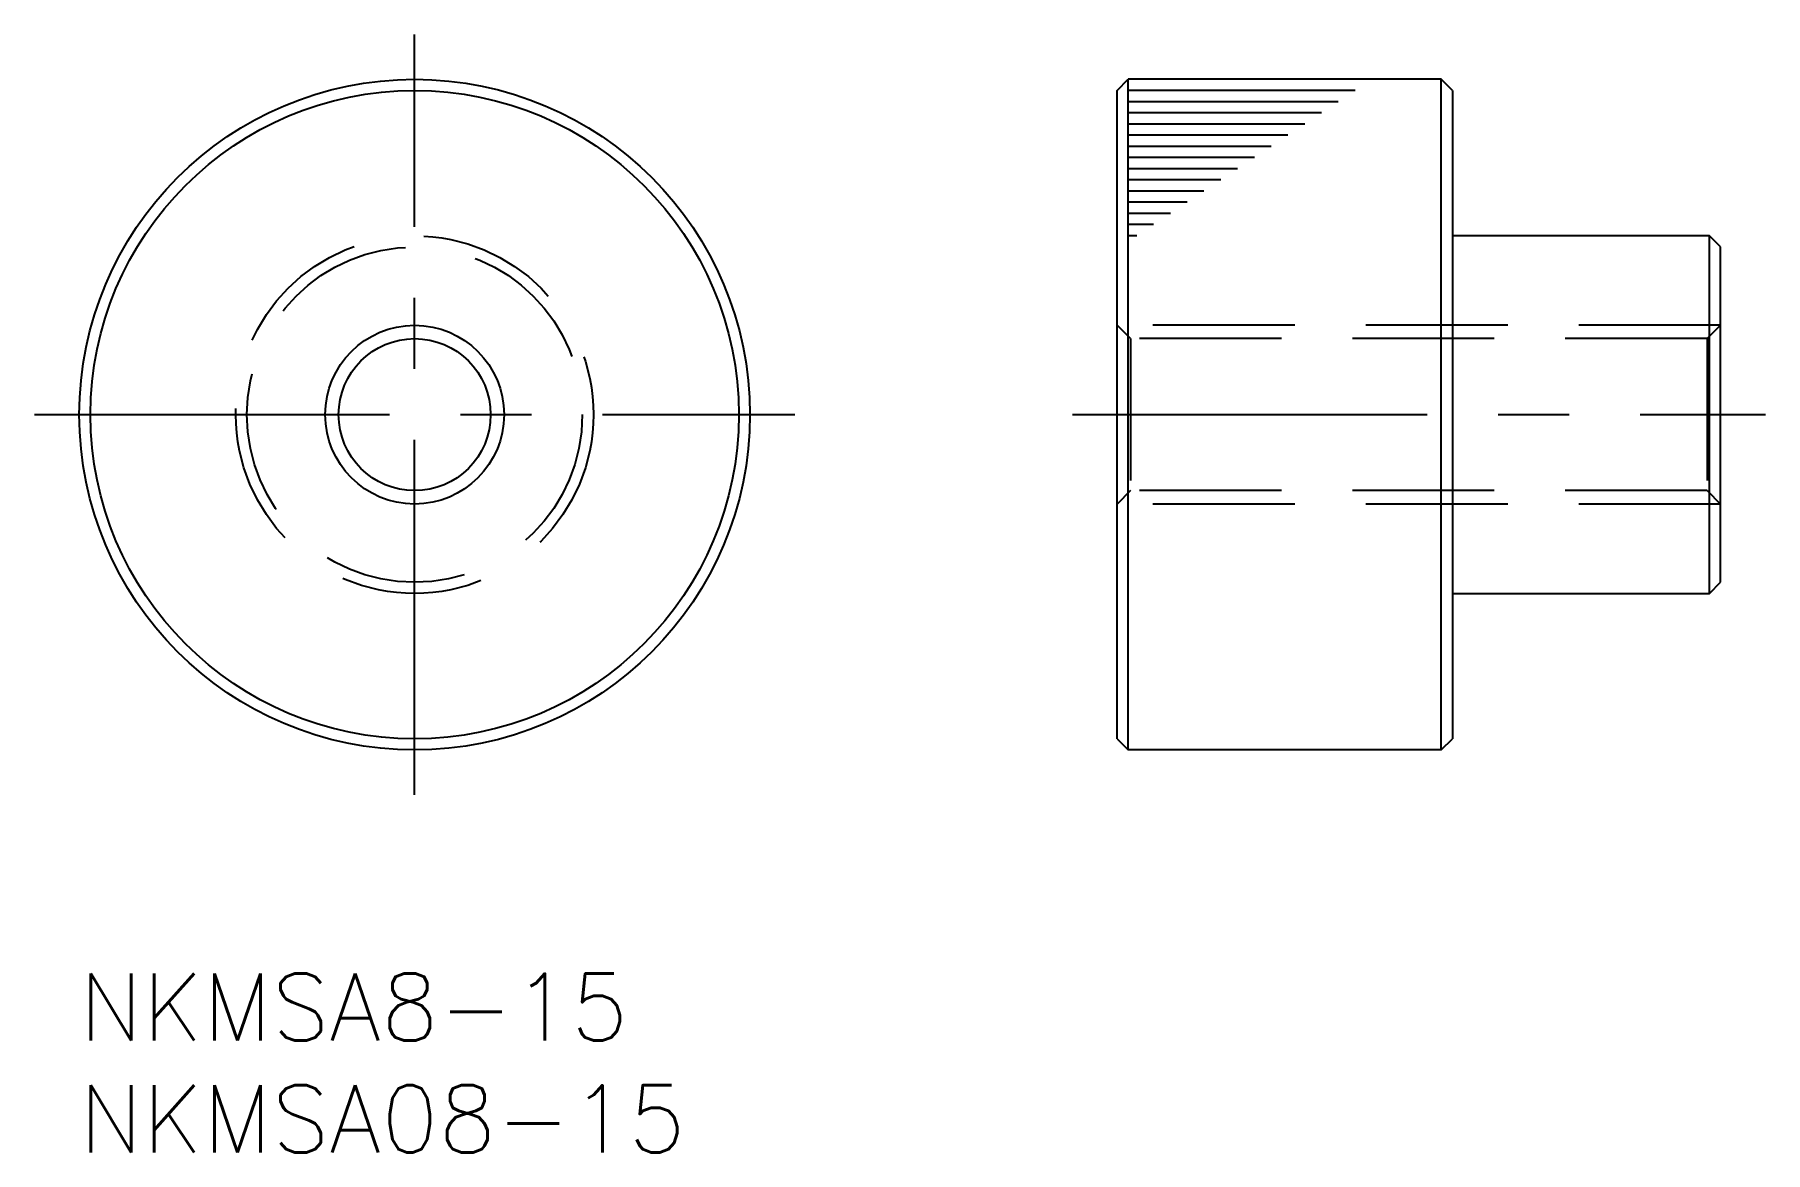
# Model space of a CAD drawing. Extents: x -2 to 75.4, y -8 to 42.
import ezdxf

# ---------------------------------------------------------------- set-up
doc = ezdxf.new("R2010")
doc.units = 0
doc.header["$LTSCALE"] = 0.5
doc.linetypes.add('CENTER', pattern=[50.8, 31.75, -6.35, 6.35, -6.35])
doc.linetypes.add('DASHED', pattern=[19.05, 12.7, -6.35])
for name, color, linetype in [('MSM_CENTER', 1, 'CENTER'), ('MSM_CONTINUOUS', 7, 'CONTINUOUS'), ('MSM_DASHED', 4, 'DASHED'), ('MSM_NARROW', 5, 'CONTINUOUS'), ('MSM_PART_NUMBER', 7, 'CONTINUOUS')]:
    doc.layers.add(name, color=color, linetype=linetype)
doc.styles.get("Standard").update_dxf_attribs({"font": 'txt.shx', "height": 3, "bigfont": 'bigfont.shx'})

# ---------------------------------------------------------------- blocks, each defined once
blk = doc.blocks.new('*U2')
at = {"layer": 'MSM_PART_NUMBER'}
blk.add_text('NKMSA8-15', height=3, dxfattribs=at).set_placement((0, -3))
blk = doc.blocks.new('*U3')
at = {"layer": 'MSM_PART_NUMBER'}
blk.add_text('NKMSA08-15', height=3, dxfattribs=at).set_placement((0, -8))

msp = doc.modelspace()

# ---------------------------------------------------------------- linework, layer by layer
at = {"layer": 'MSM_CENTER'}
for p, q in [((15, 8), (15, 42)), ((-2, 25), (32, 25)), ((44.421, 25), (75.421, 25))]:
    msp.add_line(p, q, dxfattribs=at)
at = {"layer": 'MSM_CONTINUOUS'}
for p, q in [((46.421, 39.5), (46.921, 40)), ((46.421, 10.5), (46.421, 39.5)), ((46.921, 10), (46.921, 40)), ((60.921, 40), (46.921, 40)), ((60.921, 10), (60.921, 40)), ((61.421, 39.5), (60.921, 40)), ((61.421, 39.5), (61.421, 10.5)), ((72.921, 33), (61.421, 33)), ((72.921, 17), (72.921, 33)), ((73.421, 32.5), (72.921, 33)), ((73.421, 17.5), (73.421, 32.5)), ((72.921, 17), (73.421, 17.5)), ((61.421, 17), (72.921, 17)), ((46.421, 10.5), (46.921, 10)), ((60.921, 10), (61.421, 10.5)), ((60.921, 10), (46.921, 10))]:
    msp.add_line(p, q, dxfattribs=at)
for radius in [15, 14.5, 3.4]:
    msp.add_circle((15, 25), radius, dxfattribs=at)
at = {"layer": 'MSM_DASHED'}
for p, q in [((73.421, 29), (46.421, 29)), ((47.021, 28.4), (46.421, 29)), ((72.821, 28.4), (73.421, 29)), ((47.021, 28.4), (47.021, 21.5)), ((72.821, 28.4), (47.021, 28.4)), ((72.821, 28.4), (72.821, 21.6)), ((47.021, 21.6), (46.421, 21)), ((73.421, 21), (46.421, 21)), ((72.821, 21.6), (47.021, 21.6)), ((72.821, 21.6), (73.421, 21))]:
    msp.add_line(p, q, dxfattribs=at)
for radius in [8, 7.5]:
    msp.add_circle((15, 25), radius, dxfattribs=at)
at = {"layer": 'MSM_NARROW'}
for p, q in [((57.065, 39.5), (46.921, 39.5)), ((56.314, 39), (46.921, 39)), ((55.564, 38.5), (46.921, 38.5)), ((54.813, 38), (46.921, 38)), ((54.062, 37.5), (46.921, 37.5)), ((53.312, 37), (46.921, 37)), ((52.561, 36.5), (46.921, 36.5)), ((51.81, 36), (46.921, 36)), ((51.06, 35.5), (46.921, 35.5)), ((50.309, 35), (46.921, 35)), ((49.558, 34.5), (46.921, 34.5)), ((48.808, 34), (46.921, 34)), ((48.057, 33.5), (46.921, 33.5)), ((47.306, 33), (46.921, 33))]:
    msp.add_line(p, q, dxfattribs=at)
msp.add_circle((15, 25), 4, dxfattribs=at)

# ---------------------------------------------------------------- block references
at = {"layer": 'MSM_CONTINUOUS'}
for name in ['*U2', '*U3']:
    msp.add_blockref(name, (0, 0), dxfattribs=at)

doc.saveas('drawing.dxf')
